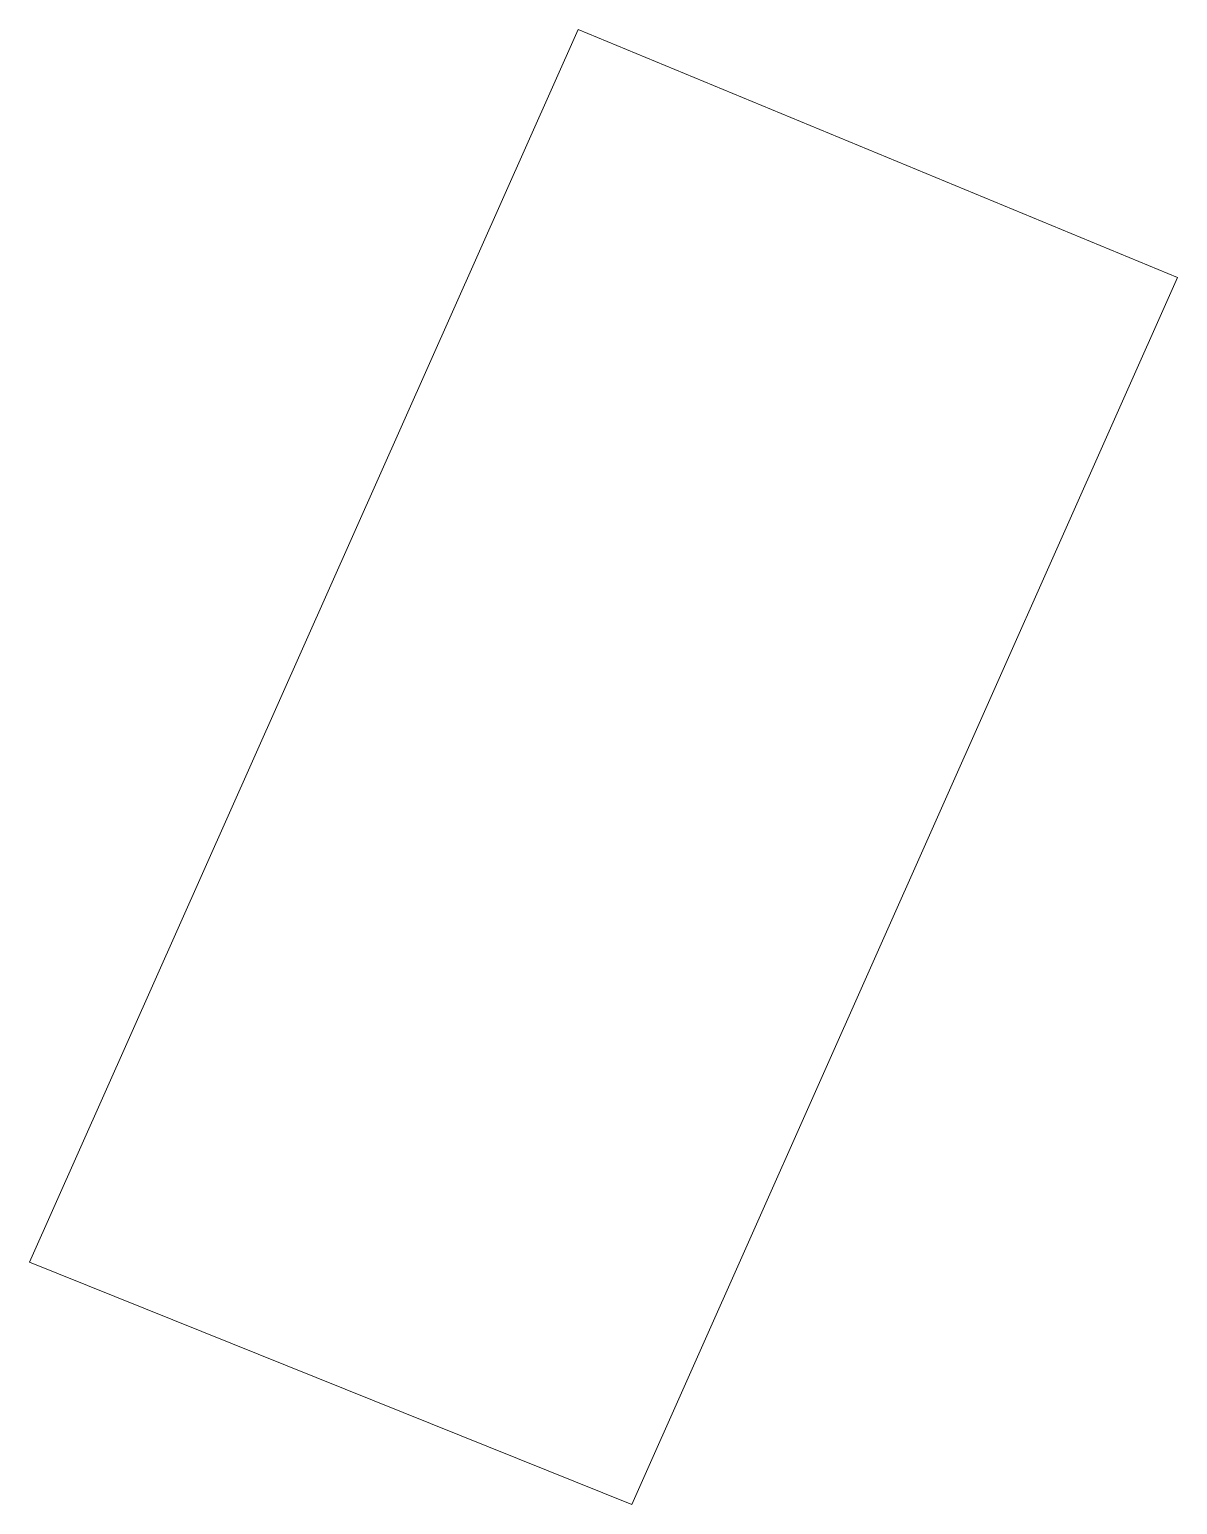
# Model space of a CAD drawing. Header units: millimetres. Extents: x 596616.1 to 596652.5, y 1326546.2 to 1326593.1.
import ezdxf

# ---------------------------------------------------------------- set-up
doc = ezdxf.new("R2010")
doc.units = ezdxf.units.MM

msp = doc.modelspace()

# ---------------------------------------------------------------- linework, layer by layer
at = {"color": 7, "lineweight": 0, "elevation": 213.609}
msp.add_lwpolyline([(596635.2, 1326546.206), (596616.071, 1326553.903), (596633.495, 1326593.078), (596652.536, 1326585.198), (596635.2, 1326546.206)], dxfattribs=at)

doc.saveas('drawing.dxf')
